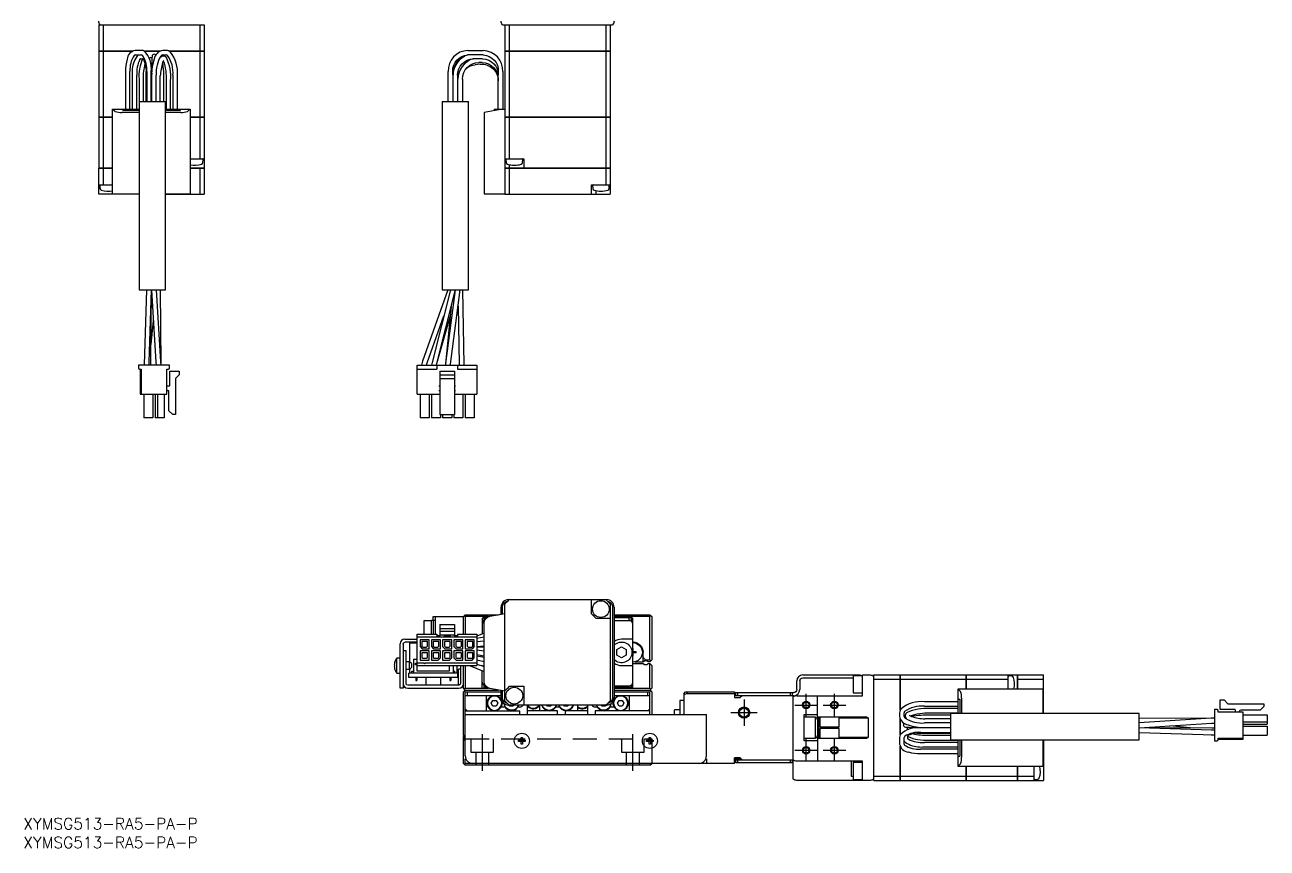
# Model space of a CAD drawing. Extents: x 0 to 717, y -8 to 419.
# Drawn here: x 0.4 to 330.2, y -8 to 210.7 of the extents above; entities that cross this region are included whole.
import ezdxf

# ---------------------------------------------------------------- set-up
doc = ezdxf.new("R2010")
doc.units = 0
doc.header["$LTSCALE"] = 0.5
doc.linetypes.add('CENTER', pattern=[50.8, 31.75, -6.35, 6.35, -6.35])
doc.linetypes.add('DASHED', pattern=[19.05, 12.7, -6.35])
for name, color, linetype in [('MSM_CENTER', 1, 'CENTER'), ('MSM_CONTINUOUS', 7, 'CONTINUOUS'), ('MSM_DASHED', 4, 'DASHED'), ('MSM_NARROW', 5, 'CONTINUOUS'), ('MSM_PART_NUMBER', 7, 'CONTINUOUS')]:
    doc.layers.add(name, color=color, linetype=linetype)
doc.styles.get("Standard").update_dxf_attribs({"font": 'txt.shx', "height": 1, "bigfont": 'bigfont.shx'})

msp = doc.modelspace()

# ---------------------------------------------------------------- linework, layer by layer
at = {"layer": 'MSM_CENTER'}
for p, q in [((207.84, 27), (207.84, 33)), ((215.34, 27), (215.34, 33)), ((191.34, 31.5), (191.34, 24.5)), ((204.84, 30), (210.84, 30)), ((212.34, 30), (218.34, 30)), ((187.84, 28), (194.84, 28)), ((121.84, 22.3), (121.84, 12.5)), ((161.84, 12.5), (161.84, 22.3)), ((207.84, 15), (207.84, 21)), ((215.34, 15), (215.34, 21)), ((204.84, 18), (210.84, 18)), ((212.34, 18), (218.34, 18))]:
    msp.add_line(p, q, dxfattribs=at)
at = {"layer": 'MSM_CONTINUOUS'}
for p, q in [((20, 210.67), (20, 203.68)), ((20, 210.67), (48, 210.67)), ((21.15, 210.67), (21.15, 203.68)), ((46.85, 210.67), (46.85, 203.68)), ((48, 210.67), (48, 203.68)), ((127.22, 210.67), (156.46, 210.67)), ((127.84, 210.67), (127.84, 203.68)), ((128.99, 210.67), (128.99, 203.68)), ((154.68, 210.67), (154.68, 203.68)), ((155.84, 210.67), (155.84, 203.68)), ((20, 203.68), (29.05, 203.68)), ((20, 203.67), (20, 186.18)), ((29.03, 203.67), (20, 203.67)), ((20.01, 203.67), (20.01, 203.68)), ((21.15, 203.67), (21.15, 186.18)), ((21.16, 203.67), (21.16, 203.68)), ((31.4, 203.87), (29.65, 203.87)), ((29.65, 202.67), (31.4, 202.67)), ((31.06, 201.67), (31.79, 201.67)), ((32.1, 203.68), (36.35, 203.68)), ((36.32, 203.67), (32.12, 203.67)), ((33.64, 201.86), (33.41, 201.81)), ((33.67, 201.87), (33.64, 201.86)), ((34.08, 201.87), (33.67, 201.87)), ((34.13, 201.86), (34.08, 201.87)), ((34.99, 202.83), (34.79, 202.87)), ((35.17, 202.71), (34.99, 202.83)), ((36.92, 202.33), (36.72, 202.26)), ((36.96, 202.34), (36.92, 202.33)), ((36.98, 202.67), (37.95, 202.67)), ((37.95, 203.87), (37, 203.87)), ((38.71, 203.68), (48, 203.68)), ((48, 203.67), (38.73, 203.67)), ((46.85, 203.67), (46.85, 203.68)), ((46.85, 203.67), (46.85, 186.18)), ((47.99, 203.67), (47.99, 203.68)), ((48, 203.67), (48, 186.18)), ((117.99, 203.87), (122.09, 203.87)), ((122.09, 202.67), (117.99, 202.67)), ((117.99, 202.65), (118.03, 202.67)), ((121.93, 201.67), (119.45, 201.67)), ((127.84, 203.68), (155.84, 203.68)), ((127.84, 203.67), (127.84, 165.67)), ((155.84, 203.67), (127.84, 203.67)), ((127.85, 203.67), (127.85, 203.68)), ((128.99, 203.67), (128.99, 203.68)), ((128.99, 203.67), (128.99, 186.18)), ((154.68, 203.67), (154.68, 203.68)), ((154.68, 203.67), (154.68, 186.18)), ((155.83, 203.67), (155.83, 203.68)), ((155.84, 203.67), (155.84, 186.18)), ((27.1, 198.27), (27.1, 188.27)), ((28.3, 188.27), (28.3, 198.27)), ((32.57, 199.32), (32.5, 197.27)), ((32.75, 198.27), (32.75, 190.27)), ((33.95, 190.27), (33.95, 198.27)), ((37.17, 201.14), (37.33, 201.2)), ((112.79, 190.27), (112.79, 198.27)), ((113.99, 198.27), (113.99, 190.27)), ((115.44, 197.98), (115.29, 196.77)), ((115.39, 197.27), (115.44, 197.98)), ((115.44, 197.98), (115.45, 198)), ((115.45, 198), (115.44, 197.98)), ((121.32, 200.19), (119.94, 200.07)), ((121.78, 200.67), (120.9, 200.67)), ((126.09, 188.27), (126.09, 198.27)), ((127.29, 198.27), (127.29, 188.27)), ((28.9, 197.27), (28.9, 188.27)), ((30.1, 188.27), (30.1, 197.27)), ((30.7, 196.27), (30.7, 188.27)), ((31.9, 190.27), (31.9, 196.27)), ((32.5, 197.27), (32.5, 190.27)), ((34.05, 197.27), (34.05, 190.27)), ((35.25, 190.27), (35.25, 197.27)), ((36.35, 195.68), (36.35, 195.73)), ((36.35, 190.27), (36.35, 195.71)), ((37.3, 190.27), (37.3, 195.81)), ((37.9, 195.78), (37.9, 188.27)), ((39.1, 188.27), (39.1, 195.78)), ((39.7, 197.27), (39.7, 188.27)), ((40.9, 188.27), (40.9, 197.27)), ((114.09, 190.27), (114.09, 197.27)), ((115.29, 197.27), (115.29, 190.27)), ((115.39, 190.27), (115.39, 197.27)), ((116.59, 196.27), (116.59, 190.27)), ((126.09, 195.78), (126.08, 196.02)), ((23.7, 165.77), (23.7, 188.27)), ((23.7, 188.27), (30.77, 188.27)), ((24.41, 187.66), (23.81, 188.27)), ((26.4, 188.27), (26.4, 187.88)), ((30.77, 190.27), (37.77, 190.27)), ((30.77, 190.27), (30.77, 140.27)), ((37.77, 140.27), (37.77, 190.27)), ((37.77, 188.27), (44.3, 188.27)), ((41.6, 188.27), (41.6, 187.88)), ((44.19, 188.27), (43.59, 187.66)), ((44.3, 188.27), (44.3, 165.77)), ((111.19, 190.27), (118.19, 190.27)), ((111.19, 190.27), (111.19, 140.27)), ((118.19, 140.27), (118.19, 190.27)), ((127.24, 188.27), (122.34, 187.4)), ((125.04, 188.27), (125.04, 187.88)), ((125.04, 188.27), (127.84, 188.27)), ((20, 186.18), (23.7, 186.18)), ((20, 186.17), (20, 172.57)), ((23.7, 186.17), (20, 186.17)), ((20.01, 186.17), (20.01, 186.18)), ((21.15, 186.17), (21.15, 172.57)), ((21.16, 186.17), (21.16, 186.18)), ((30.77, 187.4), (26.18, 187.4)), ((30.77, 187.88), (26.4, 187.88)), ((41.6, 187.88), (37.77, 187.88)), ((41.82, 187.4), (37.77, 187.4)), ((44.3, 186.18), (48, 186.18)), ((48, 186.17), (44.3, 186.17)), ((46.85, 186.17), (46.85, 186.18)), ((46.85, 186.17), (46.85, 175.07)), ((47.99, 186.17), (47.99, 186.18)), ((48, 186.17), (48, 172.57)), ((122.34, 187.4), (122.34, 165.77)), ((127.84, 186.18), (155.84, 186.18)), ((155.84, 186.17), (127.84, 186.17)), ((127.85, 186.17), (127.85, 186.18)), ((128.99, 186.17), (128.99, 186.18)), ((128.99, 186.17), (128.99, 175.07)), ((154.68, 186.17), (154.68, 186.18)), ((154.68, 186.17), (154.68, 172.57)), ((155.83, 186.17), (155.83, 186.18)), ((155.84, 186.17), (155.84, 172.57)), ((44.3, 175.07), (48, 175.07)), ((47.66, 174.08), (47.73, 174.85)), ((127.84, 175.07), (132.84, 175.07)), ((128.11, 174.85), (128.18, 174.08)), ((132.5, 174.08), (132.57, 174.85)), ((132.84, 175.07), (132.84, 172.57)), ((20, 172.57), (23.7, 172.57)), ((23.7, 172.56), (20, 172.56)), ((20, 165.67), (20, 172.56)), ((20.01, 172.57), (20.01, 172.56)), ((21.15, 172.56), (21.15, 168.17)), ((21.16, 172.57), (21.16, 172.56)), ((44.3, 172.57), (48, 172.57)), ((48, 172.56), (44.3, 172.56)), ((46.85, 172.57), (46.85, 172.56)), ((46.85, 172.56), (46.85, 165.67)), ((47.99, 172.57), (47.99, 172.56)), ((48, 172.56), (48, 165.67)), ((127.84, 172.57), (155.84, 172.57)), ((155.84, 172.56), (127.84, 172.56)), ((127.85, 172.57), (127.85, 172.56)), ((128.99, 172.57), (128.99, 172.56)), ((128.99, 172.56), (128.99, 165.67)), ((129.09, 172.57), (129.09, 173.5)), ((154.68, 172.57), (154.68, 172.56)), ((154.68, 172.56), (154.68, 168.17)), ((155.83, 172.57), (155.83, 172.56)), ((155.84, 172.56), (155.84, 165.67)), ((20, 168.17), (23.7, 168.17)), ((30.77, 165.67), (20, 165.67)), ((20.27, 167.96), (20.34, 167.19)), ((23.7, 165.77), (30.77, 165.77)), ((23.75, 165.77), (23.75, 165.67)), ((37.77, 165.77), (44.3, 165.77)), ((37.77, 165.67), (48, 165.67)), ((122.34, 165.77), (127.84, 165.77)), ((127.84, 165.67), (155.84, 165.67)), ((150.84, 165.67), (150.84, 168.17)), ((150.84, 168.17), (155.84, 168.17)), ((151.11, 167.96), (151.18, 167.19)), ((152.09, 165.67), (152.09, 166.61)), ((155.5, 167.19), (155.57, 167.96)), ((30.77, 140.27), (37.77, 140.27)), ((32.7, 140.27), (32.06, 120.38)), ((33.38, 121.06), (34, 140.27)), ((33.86, 120.93), (34, 140.25)), ((34, 140.25), (35.2, 121.05)), ((36.5, 121.13), (35.3, 140.27)), ((36.55, 120.6), (36.4, 140.27)), ((112.7, 140.27), (105.97, 121.3)), ((113.37, 140.27), (108.51, 121.03)), ((109.77, 120.71), (114.65, 140.05)), ((111.19, 140.27), (118.19, 140.27)), ((114.68, 140.27), (112.09, 120.68)), ((113.38, 120.51), (115.99, 140.27)), ((117.04, 120.37), (116.64, 140.27)), ((113.59, 135.85), (112.08, 120.67)), ((115.43, 135.96), (115.74, 120.42)), ((33.89, 125.79), (34.51, 132.11)), ((107.19, 120.86), (111.62, 133.34)), ((109.81, 120.76), (113.32, 133.08)), ((30.53, 120.27), (30.53, 119.55)), ((38.81, 120.27), (30.53, 120.27)), ((30.83, 119.25), (31.24, 119.25)), ((30.99, 119.25), (30.99, 112.62)), ((31.24, 119.25), (31.24, 112.62)), ((32.06, 120.38), (32.05, 120.27)), ((32.08, 121.1), (32.06, 120.27)), ((33.36, 120.27), (33.38, 121.06)), ((33.85, 120.27), (33.86, 120.93)), ((35.2, 121.05), (35.24, 120.27)), ((36.54, 120.27), (36.5, 121.13)), ((36.55, 120.27), (36.55, 120.87)), ((36.55, 120.27), (36.55, 120.6)), ((38.1, 119.25), (38.51, 119.25)), ((38.1, 112.62), (38.1, 119.25)), ((38.81, 119.55), (38.81, 120.27)), ((104.59, 120.27), (120.44, 120.27)), ((104.59, 112.62), (104.59, 120.27)), ((104.59, 119.25), (109.79, 119.25)), ((105.97, 121.3), (105.71, 120.27)), ((105.97, 121.3), (105.71, 120.27)), ((107.03, 120.27), (107.19, 120.87)), ((108.51, 121.03), (108.37, 120.27)), ((109.68, 120.27), (109.77, 120.71)), ((109.7, 120.27), (109.81, 120.76)), ((109.79, 120.27), (109.79, 119.25)), ((112.09, 120.68), (112.05, 120.27)), ((112.08, 120.67), (112.05, 120.27)), ((113.35, 120.27), (113.38, 120.51)), ((115.25, 120.27), (115.25, 119.25)), ((115.25, 119.25), (120.44, 119.25)), ((115.74, 120.42), (115.74, 120.27)), ((117.04, 120.27), (117.04, 120.44)), ((117.04, 120.27), (117.04, 120.37)), ((120.44, 120.27), (120.44, 112.62)), ((38.85, 114.87), (38.85, 118.72)), ((38.85, 118.72), (41.38, 118.72)), ((41.38, 117.72), (40.36, 116.7)), ((40.36, 116.7), (40.36, 107.16)), ((41.38, 118.72), (41.38, 117.72)), ((110.59, 118.72), (114.45, 118.72)), ((110.59, 118.72), (110.59, 107.16)), ((110.59, 117.72), (114.45, 117.72)), ((110.59, 116.7), (114.45, 116.7)), ((114.45, 118.72), (114.45, 107.16)), ((30.99, 112.62), (38.1, 112.62)), ((31.97, 112.62), (31.97, 106.27)), ((34.37, 112.62), (34.37, 106.27)), ((34.97, 112.62), (34.97, 106.27)), ((35.57, 112.62), (35.57, 106.27)), ((37.37, 112.62), (37.37, 106.27)), ((38.7, 114.72), (38.1, 114.72)), ((38.1, 113.57), (38.38, 113.57)), ((38.66, 108.16), (38.66, 113.29)), ((104.59, 112.62), (110.59, 112.62)), ((105.32, 112.62), (105.32, 106.27)), ((107.72, 112.62), (107.72, 106.27)), ((108.32, 112.62), (108.32, 106.27)), ((110.59, 114.72), (110.34, 114.72)), ((110.34, 113.57), (110.59, 113.57)), ((114.7, 114.72), (114.45, 114.72)), ((114.45, 113.57), (114.7, 113.57)), ((114.45, 112.62), (120.44, 112.62)), ((116.72, 112.62), (116.72, 106.27)), ((117.32, 112.62), (117.32, 106.27)), ((119.72, 112.62), (119.72, 106.27)), ((34.37, 106.27), (31.97, 106.27)), ((37.37, 106.27), (34.97, 106.27)), ((39.66, 107.16), (38.66, 108.16)), ((40.36, 107.16), (39.66, 107.16)), ((107.72, 106.27), (105.32, 106.27)), ((110.72, 106.27), (108.32, 106.27)), ((110.59, 107.16), (114.45, 107.16)), ((110.72, 107.16), (110.72, 106.27)), ((111.32, 107.16), (111.32, 106.27)), ((113.72, 106.27), (111.32, 106.27)), ((113.72, 107.16), (113.72, 106.27)), ((114.32, 107.16), (114.32, 106.27)), ((116.72, 106.27), (114.32, 106.27)), ((119.72, 106.27), (117.32, 106.27)), ((127.84, 31.15), (127.84, 56.85)), ((128.84, 58), (154.84, 58)), ((150.84, 54.25), (150.84, 58)), ((155.84, 56.85), (155.84, 31.15)), ((108.84, 52.5), (108.84, 53.5)), ((108.84, 53.5), (116.84, 53.5)), ((109.34, 53.5), (109.34, 48.81)), ((117.34, 54), (116.84, 53.5)), ((116.84, 48.81), (116.84, 53.5)), ((117.34, 53.5), (117.09, 53.75)), ((117.34, 54), (126.14, 54)), ((117.34, 53.5), (117.34, 48.81)), ((123.49, 53.5), (117.34, 53.5)), ((122.34, 53.5), (121.84, 53)), ((121.84, 53), (121.84, 48.89)), ((122.34, 52.5), (122.34, 53.3)), ((122.34, 53.3), (123.12, 53.3)), ((122.84, 53.3), (122.84, 53.06)), ((123.83, 53.59), (127.84, 54.3)), ((126.84, 54.12), (126.84, 56)), ((127.22, 54.19), (127.22, 56)), ((155.84, 53), (152.09, 53)), ((156.46, 56), (156.46, 32)), ((156.84, 56), (156.84, 32)), ((156.84, 54), (166.34, 54)), ((166.34, 53.5), (156.84, 53.5)), ((156.84, 53.3), (161.34, 53.3)), ((160.84, 52.5), (160.84, 53.3)), ((161.84, 53), (161.34, 53.5)), ((161.34, 53.3), (161.34, 52.5)), ((161.84, 34.5), (161.84, 53)), ((166.34, 54), (166.84, 53.5)), ((166.59, 53.75), (166.34, 53.5)), ((166.34, 42), (166.34, 53.5)), ((166.84, 53.5), (166.84, 42)), ((106.34, 52.4), (106.34, 48.81)), ((108.34, 52.4), (106.34, 52.4)), ((108.34, 48.81), (108.34, 52.5)), ((109.34, 52.5), (108.34, 52.5)), ((108.84, 52.5), (108.84, 48.81)), ((110.59, 51.38), (110.59, 48.35)), ((110.59, 51.38), (114.45, 51.38)), ((110.59, 50.36), (114.45, 50.36)), ((110.59, 49.66), (114.45, 49.66)), ((114.45, 51.38), (114.45, 48.35)), ((121.84, 52.5), (122.47, 52.5)), ((122.34, 36.18), (122.34, 51.82)), ((156.84, 52.5), (160.84, 52.5)), ((160.84, 52.5), (161.84, 52.5)), ((100.04, 34.5), (100.04, 46.3)), ((100.84, 46.2), (100.84, 34.5)), ((101.24, 47.5), (104.59, 47.5)), ((104.59, 46.7), (101.34, 46.7)), ((102.59, 41.45), (102.59, 46.5)), ((102.59, 46.5), (104.59, 46.5)), ((104.59, 48.81), (109.79, 48.81)), ((104.59, 39), (104.59, 48.81)), ((104.59, 48.1), (120.44, 48.1)), ((105.32, 47.37), (105.32, 45.57)), ((107.72, 47.37), (105.32, 47.37)), ((105.83, 46.92), (105.83, 45.67)), ((107.3, 46.92), (105.83, 46.92)), ((107.3, 45.67), (107.3, 46.92)), ((107.72, 44.97), (107.72, 47.37)), ((108.32, 47.37), (108.32, 45.57)), ((110.72, 47.37), (108.32, 47.37)), ((108.83, 46.92), (108.83, 45.67)), ((110.3, 46.92), (108.83, 46.92)), ((109.53, 48.81), (109.34, 49)), ((109.79, 48.81), (109.79, 48.1)), ((109.84, 48.5), (109.79, 48.55)), ((109.79, 48.5), (110.59, 48.5)), ((110.3, 45.67), (110.3, 46.92)), ((110.59, 48.66), (114.45, 48.66)), ((110.72, 44.97), (110.72, 47.37)), ((111.32, 47.37), (111.32, 45.57)), ((113.72, 47.37), (111.32, 47.37)), ((111.69, 48.66), (111.69, 48.1)), ((111.69, 48.5), (113.34, 48.5)), ((111.83, 46.92), (111.83, 45.67)), ((113.3, 46.92), (111.83, 46.92)), ((113.3, 45.67), (113.3, 46.92)), ((113.34, 48.66), (113.34, 48.1)), ((113.72, 44.97), (113.72, 47.37)), ((114.32, 47.37), (114.32, 45.57)), ((116.72, 47.37), (114.32, 47.37)), ((114.45, 48.5), (115.25, 48.5)), ((114.83, 46.92), (114.83, 45.67)), ((116.3, 46.92), (114.83, 46.92)), ((115.25, 48.81), (115.25, 48.1)), ((115.25, 48.81), (120.44, 48.81)), ((116.3, 45.67), (116.3, 46.92)), ((116.72, 44.97), (116.72, 47.37)), ((119.72, 47.37), (117.32, 47.37)), ((117.32, 47.37), (117.32, 44.97)), ((117.83, 46.92), (117.83, 45.67)), ((119.3, 46.92), (117.83, 46.92)), ((119.3, 45.67), (119.3, 46.92)), ((119.72, 45.57), (119.72, 47.37)), ((122.34, 49.1), (120.44, 48.3)), ((120.44, 48.81), (120.44, 40.53)), ((120.44, 47.75), (122.34, 48.17)), ((122.34, 46.94), (120.44, 46.78)), ((161.84, 47.5), (158.84, 47.5)), ((100.84, 44.5), (101.64, 44.5)), ((101.64, 35.7), (101.64, 44.5)), ((105.32, 45.57), (105.92, 44.97)), ((105.32, 44.37), (105.32, 41.97)), ((107.72, 44.37), (105.32, 44.37)), ((105.83, 45.67), (106.08, 45.42)), ((105.83, 43.92), (105.83, 42.67)), ((107.3, 43.92), (105.83, 43.92)), ((105.92, 44.97), (107.72, 44.97)), ((106.08, 45.42), (107.05, 45.42)), ((107.05, 45.42), (107.3, 45.67)), ((107.3, 42.67), (107.3, 43.92)), ((107.72, 41.97), (107.72, 44.37)), ((108.32, 45.57), (108.92, 44.97)), ((108.32, 44.37), (108.32, 41.97)), ((110.72, 44.37), (108.32, 44.37)), ((108.83, 45.67), (109.08, 45.42)), ((108.83, 43.92), (108.83, 42.67)), ((110.3, 43.92), (108.83, 43.92)), ((108.92, 44.97), (110.72, 44.97)), ((109.08, 45.42), (110.05, 45.42)), ((110.05, 45.42), (110.3, 45.67)), ((110.3, 42.67), (110.3, 43.92)), ((110.72, 42.57), (110.72, 44.37)), ((111.32, 45.57), (111.92, 44.97)), ((113.72, 44.37), (111.32, 44.37)), ((111.32, 44.37), (111.32, 41.97)), ((111.83, 45.67), (112.08, 45.42)), ((111.83, 43.92), (111.83, 42.67)), ((113.3, 43.92), (111.83, 43.92)), ((111.92, 44.97), (113.72, 44.97)), ((112.08, 45.42), (113.05, 45.42)), ((113.05, 45.42), (113.3, 45.67)), ((113.3, 42.67), (113.3, 43.92)), ((113.72, 42.57), (113.72, 44.37)), ((114.32, 45.57), (114.92, 44.97)), ((114.32, 44.37), (114.32, 42.57)), ((116.72, 44.37), (114.32, 44.37)), ((114.83, 45.67), (115.08, 45.42)), ((114.83, 43.92), (114.83, 42.67)), ((116.3, 43.92), (114.83, 43.92)), ((114.92, 44.97), (116.72, 44.97)), ((115.08, 45.42), (116.05, 45.42)), ((116.05, 45.42), (116.3, 45.67)), ((116.3, 42.67), (116.3, 43.92)), ((116.72, 41.97), (116.72, 44.37)), ((117.32, 44.97), (119.12, 44.97)), ((119.72, 44.37), (117.32, 44.37)), ((117.32, 44.37), (117.32, 41.97)), ((117.83, 45.67), (118.08, 45.42)), ((117.83, 43.92), (117.83, 42.67)), ((119.3, 43.92), (117.83, 43.92)), ((118.08, 45.42), (119.05, 45.42)), ((119.05, 45.42), (119.3, 45.67)), ((119.72, 45.57), (119.12, 44.97)), ((119.3, 42.67), (119.3, 43.92)), ((119.72, 42.57), (119.72, 44.37)), ((120.44, 45.57), (122.34, 45.73)), ((122.34, 45.41), (120.44, 45.37)), ((122.34, 44.34), (120.44, 44.61)), ((120.44, 43.4), (122.34, 43.12)), ((120.44, 43.11), (122.34, 42.74)), ((121.79, 43), (121.79, 43.2)), ((121.79, 43), (121.84, 43)), ((121.84, 45.4), (121.84, 45.69)), ((121.84, 42.84), (121.84, 43.2)), ((157.59, 44.72), (158.84, 45.44)), ((157.59, 43.28), (157.59, 44.72)), ((158.84, 42.56), (157.59, 43.28)), ((158.84, 45.44), (160.09, 44.72)), ((160.09, 43.28), (158.84, 42.56)), ((160.09, 44.72), (160.09, 43.28)), ((161.84, 45), (161.88, 45)), ((161.88, 44.47), (161.84, 44.46)), ((161.88, 43.53), (161.84, 43.54)), ((161.84, 43), (161.88, 43)), ((161.88, 44.21), (161.88, 45)), ((161.88, 43), (161.88, 43.8)), ((162.74, 44.15), (161.94, 44.15)), ((162.74, 43.86), (161.94, 43.86)), ((162.21, 43.86), (162.21, 44.15)), ((162.74, 43.86), (162.74, 44.15)), ((164.54, 41.5), (164.54, 44)), ((98.45, 40.68), (98.57, 40.68)), ((98.57, 40.32), (98.45, 40.32)), ((98.57, 41.39), (98.57, 41.39)), ((98.57, 40.68), (98.57, 40.32)), ((98.57, 39.61), (98.57, 39.61)), ((99.14, 38.5), (99.14, 42.5)), ((100.04, 42.5), (99.14, 42.5)), ((102.54, 41.5), (101.64, 41.5)), ((102.54, 39.5), (102.54, 41.5)), ((103.04, 41), (102.54, 41.5)), ((102.54, 39.5), (102.74, 39.7)), ((102.74, 39.7), (103.04, 40)), ((103.04, 41), (103.04, 40)), ((103.59, 42.2), (103.59, 38.5)), ((103.59, 42.2), (104.59, 42.2)), ((104.09, 40.65), (104.09, 41.15)), ((104.09, 41.15), (104.59, 41.15)), ((104.59, 40.65), (104.09, 40.65)), ((104.59, 41.24), (106.37, 41.24)), ((104.59, 40.53), (120.44, 40.53)), ((105.32, 41.97), (107.72, 41.97)), ((105.83, 42.67), (106.08, 42.42)), ((106.08, 42.42), (107.05, 42.42)), ((106.37, 41.14), (106.37, 41.24)), ((106.67, 41.24), (120.44, 41.24)), ((106.67, 41.24), (106.67, 41.14)), ((107.05, 42.42), (107.3, 42.67)), ((108.32, 41.97), (110.12, 41.97)), ((108.83, 42.67), (109.08, 42.42)), ((109.08, 42.42), (110.05, 42.42)), ((110.05, 42.42), (110.3, 42.67)), ((110.12, 41.97), (110.72, 42.57)), ((111.32, 41.97), (113.12, 41.97)), ((111.83, 42.67), (112.08, 42.42)), ((112.08, 42.42), (113.05, 42.42)), ((113.05, 42.42), (113.3, 42.67)), ((113.09, 40.53), (113.09, 39)), ((113.12, 41.97), (113.72, 42.57)), ((114.09, 40.53), (114.09, 38.5)), ((114.92, 41.97), (114.32, 42.57)), ((114.83, 42.67), (115.08, 42.42)), ((114.92, 41.97), (116.72, 41.97)), ((115.08, 42.42), (116.05, 42.42)), ((115.09, 40.53), (115.09, 38.5)), ((116.04, 40.5), (116.04, 35.7)), ((116.04, 40.5), (116.84, 40.5)), ((116.05, 42.42), (116.3, 42.67)), ((116.84, 40.5), (116.87, 40.53)), ((116.84, 34.5), (116.84, 40.5)), ((117.32, 41.97), (119.12, 41.97)), ((117.34, 40.53), (117.34, 34.5)), ((117.83, 42.67), (118.08, 42.42)), ((118.08, 42.42), (119.05, 42.42)), ((118.49, 40.53), (122.34, 38.9)), ((119.05, 42.42), (119.3, 42.67)), ((119.12, 41.97), (119.72, 42.57)), ((122.34, 41.52), (120.42, 41.89)), ((120.44, 40.88), (122.34, 40.27)), ((122.32, 40.21), (121.71, 40.47)), ((121.84, 40.43), (121.84, 40.41)), ((158.84, 40.5), (161.84, 40.5)), ((161.84, 41), (164.58, 41)), ((162.45, 41.5), (164.58, 41.5)), ((165.14, 42), (164.54, 42.6)), ((164.54, 41.58), (165.14, 42)), ((165.14, 42), (166.34, 42)), ((166.34, 41.5), (165.9, 41.5)), ((165.9, 41), (166.34, 41)), ((166.34, 42), (166.59, 41.75)), ((166.84, 42), (166.34, 41.5)), ((166.34, 34.5), (166.34, 41)), ((166.34, 41), (166.84, 40.5)), ((166.84, 40.5), (166.84, 34.5)), ((99.14, 38.5), (100.04, 38.5)), ((101.64, 39.5), (102.54, 39.5)), ((102.34, 37.3), (102.34, 38.5)), ((115.34, 38.5), (102.34, 38.5)), ((115.34, 37.3), (102.34, 37.3)), ((102.59, 38.5), (102.59, 39.55)), ((103.13, 38.5), (103.13, 39.05)), ((103.13, 39.05), (103.59, 39.05)), ((104.21, 37.3), (104.21, 36.5)), ((104.21, 36.5), (104.46, 36.5)), ((104.46, 37.3), (104.46, 36.5)), ((113.09, 39), (104.59, 39)), ((106.84, 37.3), (106.84, 35.3)), ((110.84, 35.3), (110.84, 37.3)), ((113.21, 37.3), (113.21, 36.5)), ((113.21, 36.5), (113.46, 36.5)), ((113.46, 37.3), (113.46, 36.5)), ((114.09, 39.05), (114.54, 39.05)), ((114.54, 38.5), (114.54, 39.05)), ((115.34, 37.3), (115.34, 38.5)), ((115.54, 35.5), (115.54, 39.5)), ((116.04, 39.5), (115.54, 39.5)), ((121.84, 34.5), (121.84, 39.11)), ((205.34, 34.1), (205.34, 36.4)), ((206.14, 36.4), (206.14, 34.1)), ((206.94, 38), (222.14, 38)), ((206.94, 37.2), (220.34, 37.2)), ((220.34, 37.75), (220.34, 33.25)), ((222.84, 37.75), (220.34, 37.75)), ((221.64, 37.75), (221.64, 38)), ((222.14, 38), (222.14, 37.75)), ((222.84, 32.5), (222.84, 38)), ((222.84, 38), (224.84, 38)), ((225.84, 10), (225.84, 38)), ((225.84, 38), (232.83, 38)), ((225.84, 36.85), (232.83, 36.85)), ((232.83, 28.71), (232.83, 38)), ((232.84, 37.99), (232.83, 37.99)), ((232.84, 36.85), (232.83, 36.85)), ((232.84, 38), (232.84, 28.73)), ((232.84, 38), (250.33, 38)), ((232.84, 36.85), (250.33, 36.85)), ((250.33, 34.3), (250.33, 38)), ((250.34, 37.99), (250.33, 37.99)), ((250.34, 36.85), (250.33, 36.85)), ((250.34, 38), (263.94, 38)), ((250.34, 38), (250.34, 34.3)), ((250.34, 36.85), (261.44, 36.85)), ((261.44, 34.3), (261.44, 38)), ((262.42, 37.66), (261.66, 37.73)), ((263.94, 34.3), (263.94, 38)), ((263.94, 37.99), (263.95, 37.99)), ((263.94, 36.85), (263.95, 36.85)), ((263.95, 38), (263.95, 34.3)), ((263.95, 38), (270.84, 38)), ((263.95, 36.85), (270.84, 36.85)), ((270.84, 27.77), (270.84, 38)), ((100.84, 34.5), (100.04, 34.5)), ((115.64, 35.3), (102.04, 35.3)), ((102.04, 34.5), (115.64, 34.5)), ((115.54, 35.5), (115.99, 35.5)), ((117.34, 34), (116.84, 34.5)), ((117.34, 34), (116.84, 33.5)), ((116.84, 22), (116.84, 33.5)), ((117.09, 34.25), (117.34, 34.5)), ((117.34, 33.5), (117.09, 33.75)), ((117.34, 34.5), (123.49, 34.5)), ((117.34, 34), (126.14, 34)), ((117.34, 33.5), (126.84, 33.5)), ((117.34, 16.5), (117.34, 33.5)), ((117.84, 33.5), (117.84, 32.5)), ((121.84, 35.5), (122.04, 35.5)), ((122.34, 34.7), (122.34, 35.23)), ((123.12, 34.7), (122.34, 34.7)), ((122.84, 34.94), (122.84, 34.7)), ((127.84, 33.7), (123.83, 34.41)), ((126.84, 32), (126.84, 33.88)), ((127.22, 32), (127.22, 33.81)), ((129.09, 35), (132.84, 35)), ((132.84, 35), (132.84, 30)), ((156.84, 35.1), (160.84, 35.1)), ((161.34, 34.7), (156.84, 34.7)), ((156.84, 34.5), (166.34, 34.5)), ((156.84, 34), (166.34, 34)), ((156.84, 33.5), (166.34, 33.5)), ((160.84, 34.7), (160.84, 35.1)), ((161.34, 35.23), (161.34, 34.7)), ((161.64, 35.5), (161.84, 35.5)), ((165.84, 32.5), (165.84, 33.5)), ((166.34, 34.5), (166.59, 34.25)), ((166.84, 34.5), (166.34, 34)), ((166.84, 33.5), (166.34, 34)), ((166.59, 33.75), (166.34, 33.5)), ((166.34, 27.5), (166.34, 33.5)), ((166.84, 33.5), (166.84, 27.5)), ((175.34, 33), (175.84, 33.5)), ((175.34, 33), (175.34, 27.5)), ((175.95, 33), (175.34, 32.69)), ((175.84, 33.5), (188.84, 33.5)), ((176.45, 33.5), (175.95, 33)), ((188.84, 33), (175.95, 33)), ((188.84, 33.5), (188.84, 32)), ((189.14, 32.5), (189.14, 33.3)), ((189.14, 33.3), (204.54, 33.3)), ((189.64, 33.3), (189.64, 32.5)), ((203.64, 32.5), (203.64, 33.3)), ((204.14, 33.3), (204.14, 32.5)), ((220.34, 33.25), (222.84, 33.25)), ((248.24, 34.3), (270.74, 34.3)), ((248.24, 27.77), (248.24, 34.3)), ((248.24, 34.19), (248.84, 33.59)), ((270.74, 27.77), (270.74, 34.3)), ((126.84, 32.5), (117.34, 32.5)), ((122.84, 32.5), (122.84, 28.5)), ((124.22, 30.5), (124.66, 31.25)), ((124.66, 29.75), (124.22, 30.5)), ((124.66, 31.25), (125.52, 31.25)), ((125.52, 29.75), (124.66, 29.75)), ((125.52, 31.25), (125.96, 30.5)), ((125.96, 30.5), (125.52, 29.75)), ((126.9, 31.5), (126.82, 31.5)), ((154.84, 30), (128.84, 30)), ((129.16, 29.75), (129.01, 30)), ((130.02, 29.75), (129.16, 29.75)), ((130.17, 30), (130.02, 29.75)), ((133.84, 27.5), (133.84, 30)), ((137.14, 28.5), (137.14, 30)), ((139.16, 29.75), (139.01, 30)), ((140.02, 29.75), (139.16, 29.75)), ((140.17, 30), (140.02, 29.75)), ((143.66, 29.75), (143.51, 30)), ((144.52, 29.75), (143.66, 29.75)), ((144.67, 30), (144.52, 29.75)), ((147.14, 30), (147.14, 28.5)), ((149.84, 27.5), (149.84, 30)), ((153.66, 29.75), (153.51, 30)), ((154.52, 29.75), (153.66, 29.75)), ((154.67, 30), (154.52, 29.75)), ((156.86, 31.5), (156.78, 31.5)), ((166.34, 32.5), (156.84, 32.5)), ((157.72, 30.5), (158.16, 31.25)), ((158.16, 29.75), (157.72, 30.5)), ((158.16, 31.25), (159.02, 31.25)), ((159.02, 29.75), (158.16, 29.75)), ((159.02, 31.25), (159.46, 30.5)), ((159.46, 30.5), (159.02, 29.75)), ((160.84, 32.5), (160.84, 28.5)), ((174.34, 31.25), (174.34, 27.5)), ((175.34, 31.25), (174.34, 31.25)), ((188.84, 32), (190.34, 32)), ((204.54, 32.5), (189.14, 32.5)), ((190.84, 32.5), (190.34, 32)), ((204.34, 32.5), (204.34, 15.5)), ((205.34, 32.5), (222.84, 32.5)), ((210.84, 26.87), (210.84, 32.5)), ((248.24, 30.9), (239.24, 30.9)), ((239.24, 29.7), (248.24, 29.7)), ((248.24, 31.6), (248.63, 31.6)), ((248.63, 31.6), (248.63, 27.77)), ((249.1, 31.82), (249.1, 27.77)), ((317.79, 31.38), (318.79, 31.38)), ((317.79, 28.85), (317.79, 31.38)), ((318.79, 31.38), (319.81, 30.36)), ((319.81, 30.36), (329.35, 30.36)), ((329.35, 30.36), (329.35, 29.66)), ((117.84, 28.5), (117.34, 29)), ((117.34, 28.5), (131.84, 28.5)), ((117.34, 27.5), (181.34, 27.5)), ((126.82, 29.5), (127.86, 29.5)), ((131.32, 29.5), (131.84, 29.5)), ((131.84, 27.5), (131.84, 28.5)), ((141.84, 28.5), (133.84, 28.5)), ((141.32, 29.5), (142.36, 29.5)), ((141.84, 27.5), (141.84, 28.5)), ((143.84, 28.5), (143.84, 27.5)), ((149.84, 28.5), (143.84, 28.5)), ((151.84, 29.5), (152.36, 29.5)), ((151.84, 28.5), (151.84, 27.5)), ((166.34, 28.5), (151.84, 28.5)), ((155.82, 29.5), (156.86, 29.5)), ((166.34, 29), (165.84, 28.5)), ((172.84, 27.5), (172.84, 28.75)), ((174.34, 28.75), (172.84, 28.75)), ((181.34, 16.5), (181.34, 27.5)), ((207.34, 27.5), (210.84, 27.5)), ((207.34, 20.5), (207.34, 27.5)), ((210.34, 26.75), (207.34, 26.75)), ((210.34, 21.25), (210.34, 26.75)), ((210.84, 26.87), (210.93, 26.87)), ((210.85, 26.85), (210.93, 26.87)), ((210.94, 21.12), (210.94, 26.88)), ((211.14, 26.5), (210.94, 26.3)), ((211.14, 26.9), (223.54, 26.9)), ((211.14, 26.5), (211.14, 21.5)), ((211.44, 26.5), (211.14, 26.5)), ((211.44, 26.9), (211.44, 24.25)), ((216.64, 24.25), (216.64, 26.9)), ((224.23, 26.5), (216.64, 26.5)), ((232.64, 27.95), (232.64, 27)), ((233.84, 26.98), (233.84, 27.95)), ((234.16, 26.96), (234.17, 26.92)), ((234.17, 26.92), (234.25, 26.72)), ((235.36, 27.17), (235.3, 27.33)), ((246.24, 27.3), (240.7, 27.3)), ((248.24, 29.1), (240.72, 29.1)), ((240.72, 27.9), (248.24, 27.9)), ((246.24, 20.77), (246.24, 27.77)), ((296.24, 27.77), (246.24, 27.77)), ((296.24, 20.77), (296.24, 27.77)), ((315.91, 26.55), (296.24, 26.4)), ((315.38, 26.5), (296.24, 25.3)), ((316.24, 26.54), (315.38, 26.5)), ((316.24, 26.55), (315.63, 26.55)), ((316.24, 26.55), (315.91, 26.55)), ((316.96, 28.81), (316.24, 28.81)), ((316.24, 28.81), (316.24, 20.53)), ((317.26, 28.1), (317.26, 28.51)), ((323.89, 28.1), (317.26, 28.1)), ((321.64, 28.85), (317.79, 28.85)), ((321.79, 28.7), (321.79, 28.1)), ((322.94, 28.1), (322.94, 28.38)), ((328.35, 28.66), (323.22, 28.66)), ((323.89, 20.99), (323.89, 28.1)), ((323.89, 27.37), (330.24, 27.37)), ((329.35, 29.66), (328.35, 28.66)), ((330.24, 27.37), (330.24, 24.97)), ((211.44, 24.25), (216.64, 24.25)), ((211.44, 23.75), (211.44, 21.1)), ((216.64, 23.75), (211.44, 23.75)), ((216.64, 21.1), (216.64, 23.75)), ((224.34, 26.1), (224.34, 21.9)), ((232.83, 22.1), (232.83, 26.35)), ((232.84, 26.32), (232.84, 22.12)), ((233.68, 24.99), (233.64, 24.79)), ((233.8, 25.17), (233.68, 24.99)), ((234.64, 24.13), (234.64, 24.08)), ((234.64, 24.08), (234.64, 23.67)), ((234.64, 23.67), (234.64, 23.64)), ((234.64, 23.64), (234.69, 23.41)), ((246.24, 23.95), (238.24, 23.95)), ((246.24, 25.25), (239.24, 25.25)), ((239.24, 24.05), (246.24, 24.05)), ((240.82, 26.35), (240.78, 26.35)), ((246.24, 26.35), (240.79, 26.35)), ((315.45, 23.38), (296.24, 24)), ((296.26, 24), (315.46, 25.2)), ((315.57, 23.86), (296.26, 24)), ((310.72, 23.89), (304.39, 24.51)), ((316.24, 23.36), (315.45, 23.38)), ((315.46, 25.2), (316.24, 25.24)), ((316.24, 23.85), (315.57, 23.86)), ((323.89, 25.57), (330.24, 25.57)), ((323.89, 24.97), (330.24, 24.97)), ((323.89, 24.37), (330.24, 24.37)), ((330.24, 24.37), (330.24, 21.97)), ((116.84, 22), (117.34, 21.5)), ((116.84, 21.7), (116.94, 21.8)), ((116.84, 14.5), (116.84, 21.7)), ((116.84, 21.2), (117.34, 21.2)), ((116.84, 21), (117.34, 20.5)), ((116.84, 21), (117.34, 21)), ((116.94, 21.7), (116.94, 21.9)), ((117.09, 21.75), (117.34, 22)), ((117.24, 21.4), (117.34, 21.4)), ((131.45, 20.68), (132.16, 20.68)), ((131.45, 20.32), (131.45, 20.68)), ((132.16, 20.32), (131.45, 20.32)), ((132.16, 21.39), (132.52, 21.39)), ((132.16, 20.68), (132.16, 21.39)), ((132.17, 20.67), (132.16, 20.68)), ((132.17, 20.33), (132.16, 20.32)), ((132.16, 19.61), (132.16, 20.32)), ((132.17, 20.33), (132.17, 20.67)), ((132.17, 20.67), (132.51, 20.67)), ((132.51, 20.33), (132.17, 20.33)), ((132.51, 20.67), (132.52, 20.68)), ((132.51, 20.67), (132.51, 20.33)), ((132.51, 20.33), (132.52, 20.32)), ((132.52, 21.39), (132.52, 20.68)), ((132.52, 20.68), (133.23, 20.68)), ((133.23, 20.32), (132.52, 20.32)), ((132.52, 20.32), (132.52, 19.61)), ((133.23, 20.68), (133.23, 20.32)), ((165.45, 20.68), (166.16, 20.68)), ((165.45, 20.32), (165.45, 20.68)), ((166.16, 20.32), (165.45, 20.32)), ((166.16, 21.39), (166.52, 21.39)), ((166.16, 20.68), (166.16, 21.39)), ((166.17, 20.67), (166.16, 20.68)), ((166.17, 20.33), (166.16, 20.32)), ((166.16, 19.61), (166.16, 20.32)), ((166.17, 20.67), (166.51, 20.67)), ((166.17, 20.33), (166.17, 20.67)), ((166.51, 20.33), (166.17, 20.33)), ((166.51, 20.67), (166.52, 20.68)), ((166.51, 20.67), (166.51, 20.33)), ((166.51, 20.33), (166.52, 20.32)), ((166.52, 21.39), (166.52, 20.68)), ((166.52, 20.68), (167.23, 20.68)), ((166.52, 20.32), (166.52, 19.61)), ((167.23, 20.32), (166.52, 20.32)), ((167.23, 20.68), (167.23, 20.32)), ((207.34, 21.25), (210.34, 21.25)), ((210.84, 20.5), (207.34, 20.5)), ((210.84, 21.13), (210.84, 15.1)), ((210.84, 21.13), (210.93, 21.13)), ((210.93, 21.13), (210.85, 21.16)), ((210.94, 21.7), (211.14, 21.5)), ((211.14, 21.5), (211.44, 21.5)), ((223.54, 21.1), (211.14, 21.1)), ((216.64, 21.5), (224.23, 21.5)), ((232.64, 21.4), (232.64, 19.65)), ((233.84, 19.65), (233.84, 21.4)), ((234.84, 21.06), (234.84, 21.79)), ((237.18, 22.57), (239.24, 22.5)), ((238.24, 22.75), (246.24, 22.75)), ((239.24, 22.5), (246.24, 22.5)), ((248.24, 20.1), (239.24, 20.1)), ((246.24, 21.9), (240.24, 21.9)), ((240.24, 20.7), (248.24, 20.7)), ((246.24, 20.77), (296.24, 20.77)), ((248.24, 13.7), (248.24, 20.77)), ((248.63, 20.77), (248.63, 16.4)), ((249.1, 20.77), (249.1, 16.18)), ((270.74, 13.7), (270.74, 20.77)), ((270.84, 20.77), (270.84, 10)), ((296.24, 22.7), (316.12, 22.06)), ((315.4, 22.08), (316.24, 22.06)), ((316.12, 22.06), (316.24, 22.05)), ((316.24, 20.53), (316.96, 20.53)), ((317.26, 21.24), (323.89, 21.24)), ((317.26, 20.83), (317.26, 21.24)), ((317.26, 20.99), (323.89, 20.99)), ((323.89, 21.97), (330.24, 21.97)), ((132.52, 19.61), (132.16, 19.61)), ((166.52, 19.61), (166.16, 19.61)), ((232.83, 10), (232.83, 19.05)), ((232.84, 19.03), (232.84, 10)), ((248.24, 18.3), (238.24, 18.3)), ((238.24, 17.1), (248.24, 17.1)), ((239.24, 18.9), (248.24, 18.9)), ((116.84, 14.5), (117.34, 14)), ((117.34, 14.5), (117.09, 14.25)), ((117.34, 14.5), (117.34, 15.7)), ((188.84, 14.5), (117.34, 14.5)), ((166.34, 14), (117.34, 14)), ((166.59, 14.25), (166.34, 14.5)), ((166.34, 14), (166.84, 14.5)), ((181.34, 15.7), (181.34, 14.5)), ((190.34, 16), (188.84, 16)), ((188.84, 14.5), (188.84, 16)), ((188.84, 15.75), (190.59, 15.75)), ((189.14, 14.7), (189.14, 15.5)), ((189.14, 15.5), (204.34, 15.5)), ((204.14, 14.7), (189.14, 14.7)), ((189.64, 15.5), (189.64, 14.7)), ((190.34, 16), (190.84, 15.5)), ((203.64, 14.7), (203.64, 15.5)), ((204.14, 15.5), (204.14, 14.7)), ((204.34, 15.48), (204.34, 10.38)), ((222.84, 15.1), (205.34, 15.1)), ((219.84, 11.05), (219.84, 15.1)), ((220.34, 14.75), (220.34, 10.25)), ((222.84, 14.75), (220.34, 14.75)), ((222.84, 10), (222.84, 15.1)), ((248.24, 16.4), (248.63, 16.4)), ((248.84, 14.41), (248.24, 13.81)), ((270.74, 13.7), (248.24, 13.7)), ((250.33, 10), (250.33, 13.7)), ((250.34, 13.7), (250.34, 10)), ((263.94, 10), (263.94, 13.7)), ((263.95, 13.7), (263.95, 10)), ((268.34, 10), (268.34, 13.7)), ((270.74, 13.75), (270.84, 13.75)), ((224.84, 10), (205.34, 10)), ((220.34, 11.05), (219.84, 11.05)), ((220.34, 10.25), (222.84, 10.25)), ((225.84, 11.15), (232.83, 11.15)), ((225.84, 10), (232.83, 10)), ((232.84, 11.16), (232.83, 11.16)), ((232.84, 10.01), (232.83, 10.01)), ((232.84, 11.15), (250.33, 11.15)), ((232.84, 10), (250.33, 10)), ((250.34, 11.16), (250.33, 11.16)), ((250.34, 10.01), (250.33, 10.01)), ((250.34, 11.15), (263.94, 11.15)), ((250.34, 10), (263.94, 10)), ((263.94, 11.16), (263.95, 11.16)), ((263.94, 10.01), (263.95, 10.01)), ((263.95, 11.15), (268.34, 11.15)), ((263.95, 10), (270.84, 10)), ((268.55, 10.27), (269.31, 10.34))]:
    msp.add_line(p, q, dxfattribs=at)
for centre, radius in [((153.34, 55.5), 2.23), ((130.34, 32.5), 2.23), ((125.09, 30.5), 2), ((158.59, 30.5), 2), ((207.84, 30), 0.783), ((215.34, 30), 0.783), ((191.34, 28), 1.23), ((132.34, 20.5), 2), ((166.34, 20.5), 2), ((207.84, 18), 0.783), ((215.34, 18), 0.783)]:
    msp.add_circle(centre, radius, dxfattribs=at)
at = {"layer": 'MSM_CONTINUOUS', "extrusion": (0, 0, -1)}
for centre in [(-125.09, 30.5), (-158.59, 30.5)]:
    msp.add_circle(centre, 1.9, dxfattribs=at)
for centre, radius, start, end in [((-21.5, 211.67), 1.5, 318.1897, 0), ((-128.34, 211.67), 1.5, 318.1897, 0), ((-155.34, 211.67), 1.5, 180, 221.8103), ((-118.21, 198.45), 4.22, 357.5064, 87.069), ((-119.44, 197.37), 5.45, 1.1091, 66.0046), ((-119.58, 197.38), 4.29, 358.4892, 88.3121), ((-121.81, 197.38), 4.29, 91.642, 181.5567), ((-121.88, 198.45), 4.22, 92.8542, 182.5704), ((-47.69, 196.69), 15.8, 358.4424, 13.4128), ((-20.56, 197.74), 13.5, 174.8625, 182.0051), ((-24.14, 196.56), 13.78, 160.6907, 183.2092), ((-120.95, 196.31), 4.36, 359.4314, 89.3937), ((-120.32, 195.71), 4.37, 52.9581, 84.9542), ((-121.7, 195.82), 4.39, 85.0821, 180.1308), ((-121.73, 196.31), 4.36, 90.5892, 180.5857), ((-61.62, 196.47), 25.29, 358.3223, 1.4809), ((-128.84, 56), 1.62, 0, 80.2637), ((-141.84, 44), 19, 42.5374, 47.4626), ((-141.84, 44), 19, 132.5374, 137.4636), ((-154.84, 56), 1.62, 99.7266, 180), ((-124.14, 51.82), 1.8, 0, 80), ((-164.88, 67.05), 19, 312.3336, 317.6664), ((-101.34, 46.2), 0.5, 0, 90), ((-110.34, 48.35), 0.25, 180, 270), ((-114.7, 48.35), 0.25, 270, 0), ((-158.84, 44), 2.75, 43.3418, 316.6582), ((-161.74, 44), 2.8, 92.0467, 180), ((-161.74, 44), 2.6, 92.2042, 267.7958), ((-124.84, 44), 2.75, 335.38, 341.7789), ((-161.94, 44.21), 0.06, 270, 0), ((-161.94, 43.8), 0.06, 0, 90), ((-106.52, 41.14), 0.15, 180, 0), ((-206.94, 36.4), 0.8, 0, 90), ((-224.84, 36.5), 1.5, 90, 131.8103), ((-102.04, 35.7), 0.4, 270, 0), ((-115.64, 35.7), 0.4, 180, 270), ((-124.14, 36.18), 1.8, 280, 0), ((-141.88, 20.95), 19, 42.3336, 47.6664), ((-204.54, 34.1), 0.8, 180, 270), ((-128.84, 32), 1.62, 279.7264, 0), ((-129.59, 30.5), 1.9, 195.2576, 355.7768), ((-141.84, 44), 19, 312.5364, 317.4626), ((-135.34, 31), 1.9, 211.7569, 322.1364), ((-139.59, 30.5), 1.9, 195.2576, 344.7425), ((-144.09, 30.5), 1.9, 195.2576, 344.7425), ((-148.34, 31), 1.9, 217.8636, 309.1667), ((-154.09, 30.5), 1.9, 184.2233, 344.7425), ((-141.84, 44), 19, 222.5364, 227.4636), ((-154.84, 32), 1.62, 180, 260.2833), ((-211.14, 26.1), 0.8, 74.8734, 90), ((-223.54, 26.1), 0.8, 90, 180), ((-239.95, 14.14), 13.78, 70.6907, 93.2092), ((-238.77, 10.56), 13.5, 84.8625, 92.0051), ((-240.04, 51.62), 25.29, 268.3223, 271.4809), ((-211.14, 21.9), 0.8, 270, 285.1266), ((-223.54, 21.9), 0.8, 180, 270), ((-239.81, 37.69), 15.8, 268.4424, 283.4128), ((-205.34, 16.6), 1.5, 270, 311.8103), ((-205.34, 11.5), 1.5, 270, 311.8103), ((-224.84, 11.5), 1.5, 228.1897, 270)]:
    msp.add_arc(centre, radius, start, end, dxfattribs=at)
at = {"layer": 'MSM_CONTINUOUS'}
for centre, radius, start, end in [((38.49, 198.38), 11.39, 164.0263, 180.5737), ((30.13, 201.31), 2.6, 100.5511, 175.471), ((35.14, 198.78), 6.86, 146.8577, 184.2662), ((36.1, 198.2), 7.25, 141.9863, 173.6299), ((29.76, 202.16), 0.517, 101.8582, 134.7596), ((38.8, 197.79), 8.72, 154.6207, 183.4586), ((41.63, 197.1), 10.96, 155.8666, 184.385), ((31.89, 200.74), 1.25, 132.2163, 140.9064), ((31.38, 202.41), 1.45, 59.5973, 89.5942), ((31.32, 202.19), 0.476, 33.7324, 81.3862), ((31.85, 201.44), 0.266, 120.6087, 145.589), ((25.64, 198.74), 7.13, 356.1621, 31.44), ((31.38, 201.13), 0.679, 30.1743, 52.5013), ((18.7, 196.56), 14.15, 6.6571, 20.3054), ((27.57, 199.11), 6.43, 352.4193, 45.037), ((104.03, 198.55), 69.98, 176.9256, 180.5083), ((46.98, 197.46), 12.93, 161.4264, 180.8555), ((34.77, 202.24), 0.622, 88.1145, 174.9417), ((37.44, 201.15), 2.75, 99.2724, 171.0568), ((43.88, 197.85), 8.65, 148.5524, 183.8561), ((37.17, 201.14), 1.21, 111.8456, 139.7784), ((37.19, 201.8), 0.889, 103.8661, 141.118), ((37.21, 201.4), 0.978, 38.7039, 104.8652), ((37.92, 202.14), 1.72, 49.0024, 88.8954), ((37.88, 202.05), 0.622, 48.9031, 83.0608), ((26.4, 196.71), 12.73, 355.8454, 24.6186), ((32.01, 198.01), 7.72, 354.4381, 35.6687), ((32.19, 198.02), 8.74, 355.0197, 38.3235), ((118.19, 198.46), 5.41, 92.1273, 182.0933), ((119.66, 197.34), 5.57, 107.3809, 180.7723), ((120.98, 196.29), 5.59, 105.9654, 180.2921), ((121.88, 198.46), 5.41, 357.9657, 87.8137), ((37.31, 198.14), 8.45, 174.0847, 185.9153), ((50.1, 196.45), 13.77, 162.1759, 177.1972), ((37.83, 200.62), 0.846, 141.4689, 176.9127), ((10.44, 196.55), 26.87, 358.4238, 8.8516), ((50.1, 196.45), 13.77, 182.9984, 182.9996), ((25.96, 192.04), 4.64, 250.4546, 272.713), ((42.06, 191.9), 4.51, 266.9565, 289.8759), ((47.53, 174.87), 0.2, 355, 90), ((128.31, 174.87), 0.2, 90, 185), ((132.37, 174.87), 0.2, 355, 90), ((45.5, 179.37), 6, 258.463, 287.6292), ((47.17, 174.12), 0.5, 287.6292, 355), ((128.67, 174.12), 0.5, 185, 252.3708), ((130.34, 179.37), 6, 252.3708, 287.6292), ((132.01, 174.12), 0.5, 287.6292, 355), ((20.47, 167.98), 0.2, 108.1949, 185), ((20.83, 167.23), 0.5, 185, 252.3708), ((22.5, 172.48), 6, 252.3708, 281.537), ((151.31, 167.98), 0.2, 108.1949, 185), ((151.67, 167.23), 0.5, 185, 252.3708), ((153.34, 172.48), 6, 252.3708, 287.6292), ((155.01, 167.23), 0.5, 287.6292, 355), ((155.37, 167.98), 0.2, 355, 71.8051), ((30.83, 119.55), 0.3, 180, 270), ((38.51, 119.55), 0.3, 270, 0), ((38.38, 113.29), 0.28, 0, 90), ((38.7, 114.87), 0.15, 270, 0), ((128.84, 56), 2, 90, 180), ((154.84, 56), 2, 0, 90), ((122.84, 51.5), 1, 113.447, 180), ((160.84, 51.5), 1, 0, 90), ((101.24, 46.3), 1.2, 90, 180), ((158.84, 44), 3.5, 90, 124.8499), ((101.64, 40.5), 3.19, 163.8933, 176.7703), ((101.64, 40.5), 3.19, 183.2297, 196.1067), ((101.64, 40.5), 3.2, 141.3178, 163.8775), ((101.64, 40.5), 3.2, 196.1225, 218.6822), ((158.84, 44), 3.5, 235.1501, 270), ((165.24, 40.75), 1, 48.5904, 131.4096), ((165.24, 41.75), 1, 228.5904, 311.4096), ((206.94, 36.4), 1.6, 90, 180), ((261.64, 37.53), 0.2, 85, 180), ((262.38, 37.17), 0.5, 17.6292, 85), ((257.14, 35.5), 6, 348.463, 17.6292), ((102.04, 35.7), 1.2, 180, 270), ((115.64, 35.7), 1.2, 270, 0), ((122.84, 36.1), 1, 180, 261.4849), ((160.84, 36.1), 1, 270, 0), ((204.54, 34.1), 1.6, 270, 0), ((244.6, 32.06), 4.51, 356.9565, 19.8759), ((128.84, 32), 2, 180, 270), ((129.59, 30.5), 2, 181.777, 345.5225), ((131.84, 30.5), 1, 270, 329.9999), ((135.34, 31), 2, 221.4096, 330), ((139.59, 30.5), 2, 194.4775, 345.5225), ((144.09, 30.5), 2, 194.4775, 345.5225), ((151.84, 30.5), 1, 210.0001, 270), ((154.09, 30.5), 2, 194.4775, 358.223), ((154.84, 32), 2, 270, 0), ((205.34, 31), 1.5, 90, 131.8103), ((238.48, 22.19), 8.74, 85.0197, 128.3235), ((238.49, 22.01), 7.72, 84.4381, 125.6687), ((148.34, 31), 2, 233.1301, 318.5904), ((211.14, 26.1), 0.801, 111.0814, 179.937), ((234.36, 27.92), 1.72, 139.0024, 178.8954), ((235.35, 27.44), 2.75, 189.2724, 261.0568), ((234.46, 27.88), 0.622, 138.9031, 173.0608), ((234.7, 27.19), 0.889, 193.8661, 231.118), ((235.11, 27.21), 0.978, 128.7039, 194.8652), ((238.66, 33.88), 8.65, 238.5524, 273.8561), ((235.37, 27.17), 1.21, 201.8456, 229.7784), ((239.8, 16.4), 12.73, 85.8454, 114.6186), ((235.89, 27.83), 0.846, 231.4689, 266.9127), ((239.96, 0.44), 26.87, 88.4238, 98.8516), ((240.06, 40.1), 13.77, 252.1759, 267.1972), ((316.96, 28.51), 0.3, 0, 90), ((321.64, 28.7), 0.15, 0, 90), ((323.22, 28.38), 0.28, 90, 180), ((237.39, 17.57), 6.43, 82.4193, 135.037), ((234.26, 24.77), 0.622, 178.1145, 264.9417), ((237.96, 94.03), 69.98, 266.9256, 270.5083), ((239.05, 36.98), 12.93, 251.4264, 270.8555), ((240.06, 40.1), 13.77, 272.9984, 272.9996), ((117.24, 21.7), 0.3, 180, 270), ((211.14, 21.9), 0.8, 179.9994, 248.4559), ((234.09, 21.38), 1.45, 149.5973, 179.5942), ((234.31, 21.32), 0.476, 123.7324, 171.3862), ((238.3, 26.1), 7.25, 231.9863, 263.6299), ((237.76, 15.64), 7.13, 86.1621, 121.44), ((235.38, 21.38), 0.679, 120.1743, 142.5013), ((235.07, 21.85), 0.266, 210.6087, 235.589), ((235.76, 21.89), 1.25, 222.2163, 230.9064), ((239.4, 31.63), 10.96, 245.8666, 274.385), ((238.71, 28.8), 8.72, 244.6207, 273.4586), ((239.95, 8.7), 14.15, 96.6571, 110.3054), ((316.96, 20.83), 0.3, 270, 0), ((119.34, 16.5), 2, 180, 270), ((179.34, 16.5), 2, 270, 0), ((235.2, 20.13), 2.6, 190.5511, 265.471), ((234.35, 19.76), 0.517, 191.8582, 224.7596), ((237.73, 25.14), 6.86, 236.8577, 274.2662), ((238.13, 28.49), 11.39, 254.0263, 270.5737), ((238.37, 27.31), 8.45, 264.0847, 275.9153), ((244.25, 15.97), 4.85, 341.4768, 2.4894), ((264.03, 12.5), 6, 342.3708, 11.537), ((268.53, 10.47), 0.2, 198.1949, 275), ((269.27, 10.83), 0.5, 275, 342.3708)]:
    msp.add_arc(centre, radius, start, end, dxfattribs=at)
at = {"layer": 'MSM_DASHED'}
for p, q in [((117.34, 21), (166.84, 21)), ((118.84, 21), (118.84, 17.5)), ((124.84, 17.5), (124.84, 21)), ((158.84, 21), (158.84, 17.5)), ((164.84, 17.5), (164.84, 21)), ((166.84, 21), (166.84, 14.5)), ((118.84, 17.5), (124.84, 17.5)), ((120.09, 17.5), (120.09, 14)), ((123.59, 14), (123.59, 17.5)), ((158.84, 17.5), (164.84, 17.5)), ((160.09, 17.5), (160.09, 14)), ((163.59, 14), (163.59, 17.5))]:
    msp.add_line(p, q, dxfattribs=at)
at = {"layer": 'MSM_NARROW'}
for centre, radius in [((207.84, 30), 1), ((215.34, 30), 1), ((191.34, 28), 1.5), ((207.84, 18), 1), ((215.34, 18), 1)]:
    msp.add_circle(centre, radius, dxfattribs=at)

# ---------------------------------------------------------------- texts
at = {"layer": 'MSM_PART_NUMBER'}
for p in [(0, -3), (0, -8)]:
    msp.add_text('XYMSG513-RA5-PA-P', height=3, dxfattribs=at).set_placement(p)

doc.saveas('drawing.dxf')
